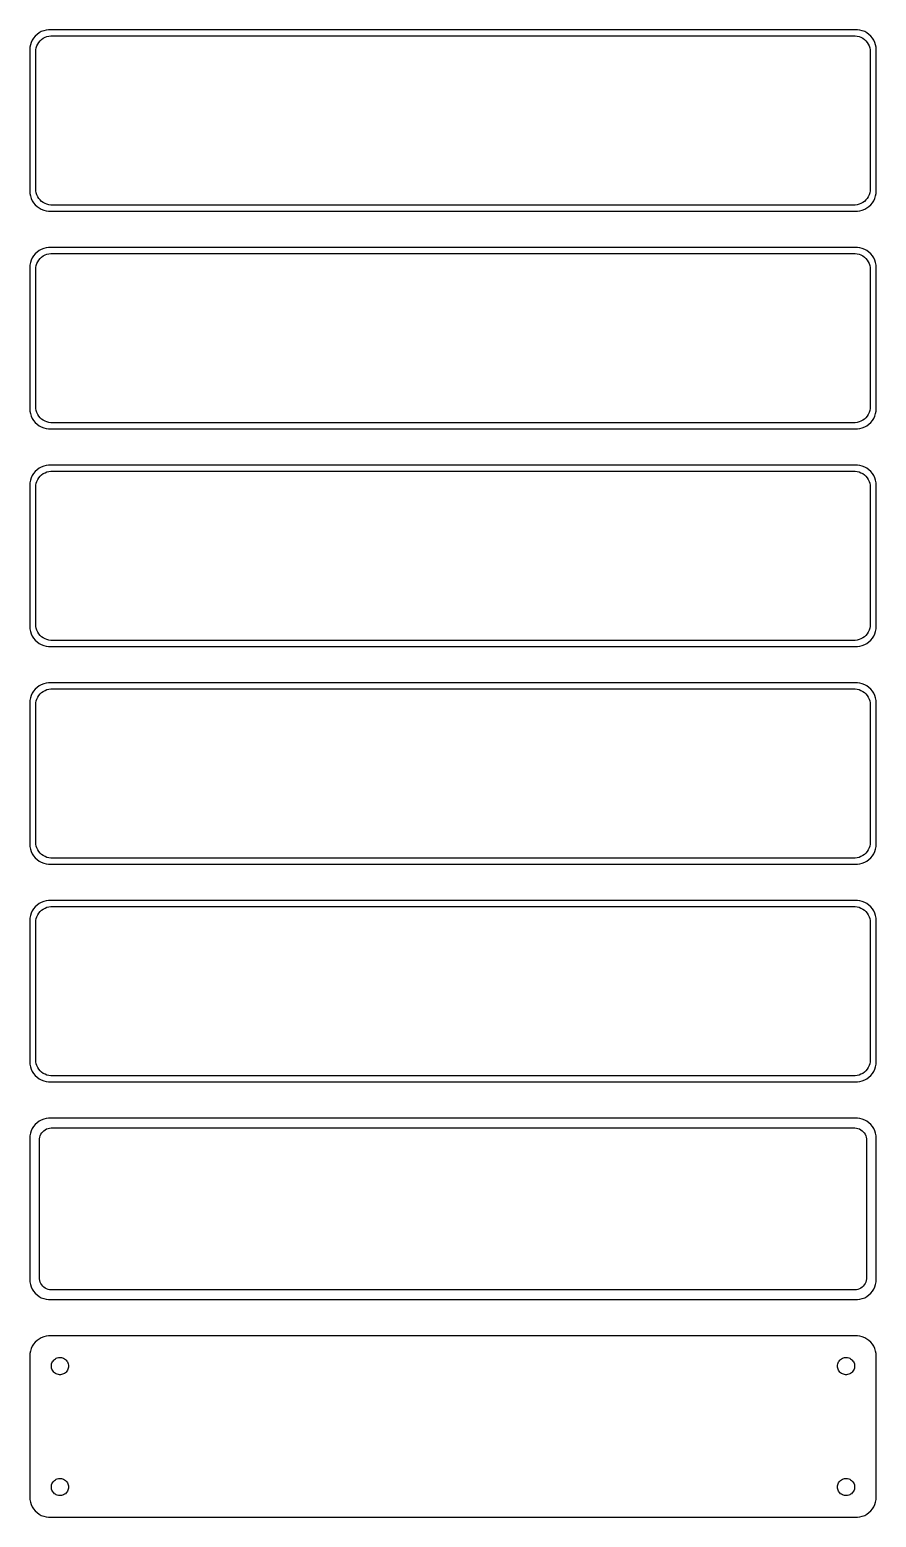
# Model space of a CAD drawing. Header units: metres. Extents: x -105 to 105, y 788 to 1588.
# Drawn here: x -105 to 105, y 787.5 to 1156.5 of the extents above; entities that cross this region are included whole.
import ezdxf

# ---------------------------------------------------------------- set-up
doc = ezdxf.new("R2010")
doc.units = ezdxf.units.M

msp = doc.modelspace()

# ---------------------------------------------------------------- linework, layer by layer
for p, q in [((-103.645, 1154.92), (-104.045, 1154.44)), ((-103.187, 1155.35), (-103.645, 1154.92)), ((-102.679, 1155.72), (-103.187, 1155.35)), ((-102.129, 1156.02), (-102.679, 1155.72)), ((-101.545, 1156.26), (-102.129, 1156.02)), ((-100.937, 1156.41), (-101.545, 1156.26)), ((-100.314, 1156.49), (-100.937, 1156.41)), ((-100.736, 1154.8), (-100.25, 1154.93)), ((100.314, 1156.49), (-100.314, 1156.49)), ((-100.25, 1154.93), (-99.7512, 1154.99)), ((-99.7512, 1154.99), (99.7512, 1154.99)), ((99.7512, 1154.99), (100.25, 1154.93)), ((100.25, 1154.93), (100.736, 1154.8)), ((100.937, 1156.41), (100.314, 1156.49)), ((101.545, 1156.26), (100.937, 1156.41)), ((102.129, 1156.02), (101.545, 1156.26)), ((102.679, 1155.72), (102.129, 1156.02)), ((103.187, 1155.35), (102.679, 1155.72)), ((103.645, 1154.92), (103.187, 1155.35)), ((104.045, 1154.44), (103.645, 1154.92)), ((-104.961, 1152.13), (-105, 1151.5)), ((-105, 1151.5), (-105, 1116.5)), ((-104.843, 1152.74), (-104.961, 1152.13)), ((-104.649, 1153.34), (-104.843, 1152.74)), ((-104.382, 1153.91), (-104.649, 1153.34)), ((-104.045, 1154.44), (-104.382, 1153.91)), ((-103.5, 1151), (-103.468, 1151.5)), ((-103.468, 1151.5), (-103.374, 1151.99)), ((-103.374, 1151.99), (-103.219, 1152.47)), ((-103.219, 1152.47), (-103.005, 1152.93)), ((-103.005, 1152.93), (-102.736, 1153.35)), ((-102.736, 1153.35), (-102.416, 1153.74)), ((-102.416, 1153.74), (-102.05, 1154.08)), ((-102.05, 1154.08), (-101.643, 1154.38)), ((-101.643, 1154.38), (-101.203, 1154.62)), ((-101.203, 1154.62), (-100.736, 1154.8)), ((100.736, 1154.8), (101.203, 1154.62)), ((101.203, 1154.62), (101.643, 1154.38)), ((101.643, 1154.38), (102.05, 1154.08)), ((102.05, 1154.08), (102.416, 1153.74)), ((102.416, 1153.74), (102.736, 1153.35)), ((102.736, 1153.35), (103.005, 1152.93)), ((103.005, 1152.93), (103.219, 1152.47)), ((103.219, 1152.47), (103.374, 1151.99)), ((103.374, 1151.99), (103.468, 1151.5)), ((103.468, 1151.5), (103.5, 1151)), ((104.382, 1153.91), (104.045, 1154.44)), ((104.649, 1153.34), (104.382, 1153.91)), ((104.843, 1152.74), (104.649, 1153.34)), ((104.961, 1152.13), (104.843, 1152.74)), ((105, 1151.5), (104.961, 1152.13)), ((105, 1116.5), (105, 1151.5)), ((-103.5, 1117), (-103.5, 1151)), ((103.5, 1151), (103.5, 1117)), ((-105, 1116.5), (-104.961, 1115.87)), ((-104.961, 1115.87), (-104.843, 1115.26)), ((-104.843, 1115.26), (-104.649, 1114.66)), ((-104.649, 1114.66), (-104.382, 1114.09)), ((-103.468, 1116.5), (-103.5, 1117)), ((-103.374, 1116.01), (-103.468, 1116.5)), ((-103.219, 1115.53), (-103.374, 1116.01)), ((-103.005, 1115.07), (-103.219, 1115.53)), ((-102.736, 1114.65), (-103.005, 1115.07)), ((-102.416, 1114.26), (-102.736, 1114.65)), ((102.736, 1114.65), (102.416, 1114.26)), ((103.005, 1115.07), (102.736, 1114.65)), ((103.219, 1115.53), (103.005, 1115.07)), ((103.374, 1116.01), (103.219, 1115.53)), ((103.468, 1116.5), (103.374, 1116.01)), ((103.5, 1117), (103.468, 1116.5)), ((104.382, 1114.09), (104.649, 1114.66)), ((104.649, 1114.66), (104.843, 1115.26)), ((104.843, 1115.26), (104.961, 1115.87)), ((104.961, 1115.87), (105, 1116.5)), ((-104.382, 1114.09), (-104.045, 1113.56)), ((-104.045, 1113.56), (-103.645, 1113.08)), ((-103.645, 1113.08), (-103.187, 1112.65)), ((-103.187, 1112.65), (-102.679, 1112.28)), ((-102.679, 1112.28), (-102.129, 1111.98)), ((-102.05, 1113.92), (-102.416, 1114.26)), ((-102.129, 1111.98), (-101.545, 1111.74)), ((-101.643, 1113.62), (-102.05, 1113.92)), ((-101.203, 1113.38), (-101.643, 1113.62)), ((-101.545, 1111.74), (-100.937, 1111.59)), ((-100.736, 1113.2), (-101.203, 1113.38)), ((-100.937, 1111.59), (-100.314, 1111.51)), ((-100.25, 1113.07), (-100.736, 1113.2)), ((-100.314, 1111.51), (100.314, 1111.51)), ((-99.7512, 1113.01), (-100.25, 1113.07)), ((99.7512, 1113.01), (-99.7512, 1113.01)), ((100.25, 1113.07), (99.7512, 1113.01)), ((100.736, 1113.2), (100.25, 1113.07)), ((100.314, 1111.51), (100.937, 1111.59)), ((101.203, 1113.38), (100.736, 1113.2)), ((100.937, 1111.59), (101.545, 1111.74)), ((101.643, 1113.62), (101.203, 1113.38)), ((101.545, 1111.74), (102.129, 1111.98)), ((102.05, 1113.92), (101.643, 1113.62)), ((102.416, 1114.26), (102.05, 1113.92)), ((102.129, 1111.98), (102.679, 1112.28)), ((102.679, 1112.28), (103.187, 1112.65)), ((103.187, 1112.65), (103.645, 1113.08)), ((103.645, 1113.08), (104.045, 1113.56)), ((104.045, 1113.56), (104.382, 1114.09)), ((-104.382, 1099.91), (-104.649, 1099.34)), ((-104.045, 1100.44), (-104.382, 1099.91)), ((-103.645, 1100.92), (-104.045, 1100.44)), ((-103.187, 1101.35), (-103.645, 1100.92)), ((-102.679, 1101.72), (-103.187, 1101.35)), ((-102.736, 1099.35), (-102.416, 1099.74)), ((-102.129, 1102.02), (-102.679, 1101.72)), ((-102.416, 1099.74), (-102.05, 1100.08)), ((-101.545, 1102.26), (-102.129, 1102.02)), ((-102.05, 1100.08), (-101.643, 1100.38)), ((-101.643, 1100.38), (-101.203, 1100.62)), ((-100.937, 1102.41), (-101.545, 1102.26)), ((-101.203, 1100.62), (-100.736, 1100.8)), ((-100.314, 1102.49), (-100.937, 1102.41)), ((-100.736, 1100.8), (-100.25, 1100.93)), ((100.314, 1102.49), (-100.314, 1102.49)), ((-100.25, 1100.93), (-99.7512, 1100.99)), ((-99.7512, 1100.99), (99.7512, 1100.99)), ((99.7512, 1100.99), (100.25, 1100.93)), ((100.25, 1100.93), (100.736, 1100.8)), ((100.937, 1102.41), (100.314, 1102.49)), ((100.736, 1100.8), (101.203, 1100.62)), ((101.545, 1102.26), (100.937, 1102.41)), ((101.203, 1100.62), (101.643, 1100.38)), ((102.129, 1102.02), (101.545, 1102.26)), ((101.643, 1100.38), (102.05, 1100.08)), ((102.05, 1100.08), (102.416, 1099.74)), ((102.679, 1101.72), (102.129, 1102.02)), ((102.416, 1099.74), (102.736, 1099.35)), ((103.187, 1101.35), (102.679, 1101.72)), ((103.645, 1100.92), (103.187, 1101.35)), ((104.045, 1100.44), (103.645, 1100.92)), ((104.382, 1099.91), (104.045, 1100.44)), ((104.649, 1099.34), (104.382, 1099.91)), ((-104.961, 1098.13), (-105, 1097.5)), ((-105, 1097.5), (-105, 1062.5)), ((-104.843, 1098.74), (-104.961, 1098.13)), ((-104.649, 1099.34), (-104.843, 1098.74)), ((-103.5, 1097), (-103.468, 1097.5)), ((-103.5, 1063), (-103.5, 1097)), ((-103.468, 1097.5), (-103.374, 1097.99)), ((-103.374, 1097.99), (-103.219, 1098.47)), ((-103.219, 1098.47), (-103.005, 1098.93)), ((-103.005, 1098.93), (-102.736, 1099.35)), ((102.736, 1099.35), (103.005, 1098.93)), ((103.005, 1098.93), (103.219, 1098.47)), ((103.219, 1098.47), (103.374, 1097.99)), ((103.374, 1097.99), (103.468, 1097.5)), ((103.468, 1097.5), (103.5, 1097)), ((103.5, 1097), (103.5, 1063)), ((104.843, 1098.74), (104.649, 1099.34)), ((104.961, 1098.13), (104.843, 1098.74)), ((105, 1097.5), (104.961, 1098.13)), ((105, 1062.5), (105, 1097.5)), ((-103.468, 1062.5), (-103.5, 1063)), ((103.5, 1063), (103.468, 1062.5)), ((-105, 1062.5), (-104.961, 1061.87)), ((-104.961, 1061.87), (-104.843, 1061.26)), ((-104.843, 1061.26), (-104.649, 1060.66)), ((-104.649, 1060.66), (-104.382, 1060.09)), ((-104.382, 1060.09), (-104.045, 1059.56)), ((-104.045, 1059.56), (-103.645, 1059.08)), ((-103.645, 1059.08), (-103.187, 1058.65)), ((-103.374, 1062.01), (-103.468, 1062.5)), ((-103.219, 1061.53), (-103.374, 1062.01)), ((-103.005, 1061.07), (-103.219, 1061.53)), ((-102.736, 1060.65), (-103.005, 1061.07)), ((-102.416, 1060.26), (-102.736, 1060.65)), ((-102.05, 1059.92), (-102.416, 1060.26)), ((-101.643, 1059.62), (-102.05, 1059.92)), ((-101.203, 1059.38), (-101.643, 1059.62)), ((-100.736, 1059.2), (-101.203, 1059.38)), ((-100.25, 1059.07), (-100.736, 1059.2)), ((-99.7512, 1059.01), (-100.25, 1059.07)), ((99.7512, 1059.01), (-99.7512, 1059.01)), ((100.25, 1059.07), (99.7512, 1059.01)), ((100.736, 1059.2), (100.25, 1059.07)), ((101.203, 1059.38), (100.736, 1059.2)), ((101.643, 1059.62), (101.203, 1059.38)), ((102.05, 1059.92), (101.643, 1059.62)), ((102.416, 1060.26), (102.05, 1059.92)), ((102.736, 1060.65), (102.416, 1060.26)), ((103.005, 1061.07), (102.736, 1060.65)), ((103.219, 1061.53), (103.005, 1061.07)), ((103.187, 1058.65), (103.645, 1059.08)), ((103.374, 1062.01), (103.219, 1061.53)), ((103.468, 1062.5), (103.374, 1062.01)), ((103.645, 1059.08), (104.045, 1059.56)), ((104.045, 1059.56), (104.382, 1060.09)), ((104.382, 1060.09), (104.649, 1060.66)), ((104.649, 1060.66), (104.843, 1061.26)), ((104.843, 1061.26), (104.961, 1061.87)), ((104.961, 1061.87), (105, 1062.5)), ((-103.187, 1058.65), (-102.679, 1058.28)), ((-102.679, 1058.28), (-102.129, 1057.98)), ((-102.129, 1057.98), (-101.545, 1057.74)), ((-101.545, 1057.74), (-100.937, 1057.59)), ((-100.937, 1057.59), (-100.314, 1057.51)), ((-100.314, 1057.51), (100.314, 1057.51)), ((100.314, 1057.51), (100.937, 1057.59)), ((100.937, 1057.59), (101.545, 1057.74)), ((101.545, 1057.74), (102.129, 1057.98)), ((102.129, 1057.98), (102.679, 1058.28)), ((102.679, 1058.28), (103.187, 1058.65)), ((-102.129, 1048.02), (-102.679, 1047.72)), ((-101.545, 1048.26), (-102.129, 1048.02)), ((-100.937, 1048.41), (-101.545, 1048.26)), ((-100.314, 1048.49), (-100.937, 1048.41)), ((100.314, 1048.49), (-100.314, 1048.49)), ((100.937, 1048.41), (100.314, 1048.49)), ((101.545, 1048.26), (100.937, 1048.41)), ((102.129, 1048.02), (101.545, 1048.26)), ((102.679, 1047.72), (102.129, 1048.02)), ((-104.843, 1044.74), (-104.961, 1044.13)), ((-104.649, 1045.34), (-104.843, 1044.74)), ((-104.382, 1045.91), (-104.649, 1045.34)), ((-104.045, 1046.44), (-104.382, 1045.91)), ((-103.645, 1046.92), (-104.045, 1046.44)), ((-103.187, 1047.35), (-103.645, 1046.92)), ((-103.374, 1043.99), (-103.219, 1044.47)), ((-103.219, 1044.47), (-103.005, 1044.93)), ((-102.679, 1047.72), (-103.187, 1047.35)), ((-103.005, 1044.93), (-102.736, 1045.35)), ((-102.736, 1045.35), (-102.416, 1045.74)), ((-102.416, 1045.74), (-102.05, 1046.08)), ((-102.05, 1046.08), (-101.643, 1046.38)), ((-101.643, 1046.38), (-101.203, 1046.62)), ((-101.203, 1046.62), (-100.736, 1046.8)), ((-100.736, 1046.8), (-100.25, 1046.93)), ((-100.25, 1046.93), (-99.7512, 1046.99)), ((-99.7512, 1046.99), (99.7512, 1046.99)), ((99.7512, 1046.99), (100.25, 1046.93)), ((100.25, 1046.93), (100.736, 1046.8)), ((100.736, 1046.8), (101.203, 1046.62)), ((101.203, 1046.62), (101.643, 1046.38)), ((101.643, 1046.38), (102.05, 1046.08)), ((102.05, 1046.08), (102.416, 1045.74)), ((102.416, 1045.74), (102.736, 1045.35)), ((103.187, 1047.35), (102.679, 1047.72)), ((102.736, 1045.35), (103.005, 1044.93)), ((103.005, 1044.93), (103.219, 1044.47)), ((103.645, 1046.92), (103.187, 1047.35)), ((103.219, 1044.47), (103.374, 1043.99)), ((104.045, 1046.44), (103.645, 1046.92)), ((104.382, 1045.91), (104.045, 1046.44)), ((104.649, 1045.34), (104.382, 1045.91)), ((104.843, 1044.74), (104.649, 1045.34)), ((104.961, 1044.13), (104.843, 1044.74)), ((-104.961, 1044.13), (-105, 1043.5)), ((-105, 1043.5), (-105, 1008.5)), ((-103.5, 1043), (-103.468, 1043.5)), ((-103.5, 1009), (-103.5, 1043)), ((-103.468, 1043.5), (-103.374, 1043.99)), ((103.374, 1043.99), (103.468, 1043.5)), ((103.468, 1043.5), (103.5, 1043)), ((103.5, 1043), (103.5, 1009)), ((105, 1043.5), (104.961, 1044.13)), ((105, 1008.5), (105, 1043.5)), ((-105, 1008.5), (-104.961, 1007.87)), ((-104.961, 1007.87), (-104.843, 1007.26)), ((-103.468, 1008.5), (-103.5, 1009)), ((-103.374, 1008.01), (-103.468, 1008.5)), ((-103.219, 1007.53), (-103.374, 1008.01)), ((-103.005, 1007.07), (-103.219, 1007.53)), ((103.219, 1007.53), (103.005, 1007.07)), ((103.374, 1008.01), (103.219, 1007.53)), ((103.468, 1008.5), (103.374, 1008.01)), ((103.5, 1009), (103.468, 1008.5)), ((104.843, 1007.26), (104.961, 1007.87)), ((104.961, 1007.87), (105, 1008.5)), ((-104.843, 1007.26), (-104.649, 1006.66)), ((-104.649, 1006.66), (-104.382, 1006.09)), ((-104.382, 1006.09), (-104.045, 1005.56)), ((-104.045, 1005.56), (-103.645, 1005.08)), ((-103.645, 1005.08), (-103.187, 1004.65)), ((-103.187, 1004.65), (-102.679, 1004.28)), ((-102.736, 1006.65), (-103.005, 1007.07)), ((-102.416, 1006.26), (-102.736, 1006.65)), ((-102.679, 1004.28), (-102.129, 1003.98)), ((-102.05, 1005.92), (-102.416, 1006.26)), ((-102.129, 1003.98), (-101.545, 1003.74)), ((-101.643, 1005.62), (-102.05, 1005.92)), ((-101.203, 1005.38), (-101.643, 1005.62)), ((-101.545, 1003.74), (-100.937, 1003.59)), ((-100.736, 1005.2), (-101.203, 1005.38)), ((-100.25, 1005.07), (-100.736, 1005.2)), ((-99.7512, 1005.01), (-100.25, 1005.07)), ((99.7512, 1005.01), (-99.7512, 1005.01)), ((100.25, 1005.07), (99.7512, 1005.01)), ((100.736, 1005.2), (100.25, 1005.07)), ((101.203, 1005.38), (100.736, 1005.2)), ((100.937, 1003.59), (101.545, 1003.74)), ((101.643, 1005.62), (101.203, 1005.38)), ((101.545, 1003.74), (102.129, 1003.98)), ((102.05, 1005.92), (101.643, 1005.62)), ((102.416, 1006.26), (102.05, 1005.92)), ((102.129, 1003.98), (102.679, 1004.28)), ((102.736, 1006.65), (102.416, 1006.26)), ((102.679, 1004.28), (103.187, 1004.65)), ((103.005, 1007.07), (102.736, 1006.65)), ((103.187, 1004.65), (103.645, 1005.08)), ((103.645, 1005.08), (104.045, 1005.56)), ((104.045, 1005.56), (104.382, 1006.09)), ((104.382, 1006.09), (104.649, 1006.66)), ((104.649, 1006.66), (104.843, 1007.26)), ((-100.937, 1003.59), (-100.314, 1003.51)), ((-100.314, 1003.51), (100.314, 1003.51)), ((100.314, 1003.51), (100.937, 1003.59)), ((-103.645, 992.923), (-104.045, 992.439)), ((-103.187, 993.353), (-103.645, 992.923)), ((-102.679, 993.722), (-103.187, 993.353)), ((-102.129, 994.024), (-102.679, 993.722)), ((-101.545, 994.255), (-102.129, 994.024)), ((-101.643, 992.377), (-101.203, 992.619)), ((-100.937, 994.411), (-101.545, 994.255)), ((-101.203, 992.619), (-100.736, 992.804)), ((-100.314, 994.49), (-100.937, 994.411)), ((-100.736, 992.804), (-100.25, 992.929)), ((100.314, 994.49), (-100.314, 994.49)), ((-100.25, 992.929), (-99.7512, 992.992)), ((-99.7512, 992.992), (99.7512, 992.992)), ((99.7512, 992.992), (100.25, 992.929)), ((100.25, 992.929), (100.736, 992.804)), ((100.937, 994.411), (100.314, 994.49)), ((100.736, 992.804), (101.203, 992.619)), ((101.545, 994.255), (100.937, 994.411)), ((101.203, 992.619), (101.643, 992.377)), ((102.129, 994.024), (101.545, 994.255)), ((102.679, 993.722), (102.129, 994.024)), ((103.187, 993.353), (102.679, 993.722)), ((103.645, 992.923), (103.187, 993.353)), ((104.045, 992.439), (103.645, 992.923)), ((-104.961, 990.127), (-105, 989.5)), ((-105, 989.5), (-105, 954.5)), ((-104.843, 990.743), (-104.961, 990.127)), ((-104.649, 991.341), (-104.843, 990.743)), ((-104.382, 991.909), (-104.649, 991.341)), ((-104.045, 992.439), (-104.382, 991.909)), ((-103.5, 989), (-103.468, 989.501)), ((-103.5, 955), (-103.5, 989)), ((-103.468, 989.501), (-103.374, 989.995)), ((-103.374, 989.995), (-103.219, 990.472)), ((-103.219, 990.472), (-103.005, 990.927)), ((-103.005, 990.927), (-102.736, 991.351)), ((-102.736, 991.351), (-102.416, 991.738)), ((-102.416, 991.738), (-102.05, 992.082)), ((-102.05, 992.082), (-101.643, 992.377)), ((101.643, 992.377), (102.05, 992.082)), ((102.05, 992.082), (102.416, 991.738)), ((102.416, 991.738), (102.736, 991.351)), ((102.736, 991.351), (103.005, 990.927)), ((103.005, 990.927), (103.219, 990.472)), ((103.219, 990.472), (103.374, 989.995)), ((103.374, 989.995), (103.468, 989.501)), ((103.468, 989.501), (103.5, 989)), ((103.5, 989), (103.5, 955)), ((104.382, 991.909), (104.045, 992.439)), ((104.649, 991.341), (104.382, 991.909)), ((104.843, 990.743), (104.649, 991.341)), ((104.961, 990.127), (104.843, 990.743)), ((105, 989.5), (104.961, 990.127)), ((105, 954.5), (105, 989.5)), ((-105, 954.5), (-104.961, 953.873)), ((-104.961, 953.873), (-104.843, 953.257)), ((-104.843, 953.257), (-104.649, 952.659)), ((-104.649, 952.659), (-104.382, 952.091)), ((-104.382, 952.091), (-104.045, 951.561)), ((-103.468, 954.499), (-103.5, 955)), ((-103.374, 954.005), (-103.468, 954.499)), ((-103.219, 953.528), (-103.374, 954.005)), ((-103.005, 953.073), (-103.219, 953.528)), ((-102.736, 952.649), (-103.005, 953.073)), ((-102.416, 952.262), (-102.736, 952.649)), ((-102.05, 951.918), (-102.416, 952.262)), ((102.416, 952.262), (102.05, 951.918)), ((102.736, 952.649), (102.416, 952.262)), ((103.005, 953.073), (102.736, 952.649)), ((103.219, 953.528), (103.005, 953.073)), ((103.374, 954.005), (103.219, 953.528)), ((103.468, 954.499), (103.374, 954.005)), ((103.5, 955), (103.468, 954.499)), ((104.045, 951.561), (104.382, 952.091)), ((104.382, 952.091), (104.649, 952.659)), ((104.649, 952.659), (104.843, 953.257)), ((104.843, 953.257), (104.961, 953.873)), ((104.961, 953.873), (105, 954.5)), ((-104.045, 951.561), (-103.645, 951.077)), ((-103.645, 951.077), (-103.187, 950.647)), ((-103.187, 950.647), (-102.679, 950.278)), ((-102.679, 950.278), (-102.129, 949.976)), ((-102.129, 949.976), (-101.545, 949.745)), ((-101.643, 951.623), (-102.05, 951.918)), ((-101.203, 951.381), (-101.643, 951.623)), ((-101.545, 949.745), (-100.937, 949.589)), ((-100.736, 951.196), (-101.203, 951.381)), ((-100.937, 949.589), (-100.314, 949.51)), ((-100.25, 951.071), (-100.736, 951.196)), ((-100.314, 949.51), (100.314, 949.51)), ((-99.7512, 951.008), (-100.25, 951.071)), ((99.7512, 951.008), (-99.7512, 951.008)), ((100.25, 951.071), (99.7512, 951.008)), ((100.736, 951.196), (100.25, 951.071)), ((100.314, 949.51), (100.937, 949.589)), ((101.203, 951.381), (100.736, 951.196)), ((100.937, 949.589), (101.545, 949.745)), ((101.643, 951.623), (101.203, 951.381)), ((101.545, 949.745), (102.129, 949.976)), ((102.05, 951.918), (101.643, 951.623)), ((102.129, 949.976), (102.679, 950.278)), ((102.679, 950.278), (103.187, 950.647)), ((103.187, 950.647), (103.645, 951.077)), ((103.645, 951.077), (104.045, 951.561)), ((-104.649, 937.341), (-104.843, 936.743)), ((-104.382, 937.909), (-104.649, 937.341)), ((-104.045, 938.439), (-104.382, 937.909)), ((-103.645, 938.923), (-104.045, 938.439)), ((-103.187, 939.353), (-103.645, 938.923)), ((-102.679, 939.722), (-103.187, 939.353)), ((-103.005, 936.927), (-102.736, 937.351)), ((-102.736, 937.351), (-102.416, 937.738)), ((-102.129, 940.024), (-102.679, 939.722)), ((-102.416, 937.738), (-102.05, 938.082)), ((-101.545, 940.255), (-102.129, 940.024)), ((-102.05, 938.082), (-101.643, 938.377)), ((-101.643, 938.377), (-101.203, 938.619)), ((-100.937, 940.411), (-101.545, 940.255)), ((-101.203, 938.619), (-100.736, 938.804)), ((-100.314, 940.49), (-100.937, 940.411)), ((-100.736, 938.804), (-100.25, 938.929)), ((100.314, 940.49), (-100.314, 940.49)), ((-100.25, 938.929), (-99.7512, 938.992)), ((-99.7512, 938.992), (99.7512, 938.992)), ((99.7512, 938.992), (100.25, 938.929)), ((100.25, 938.929), (100.736, 938.804)), ((100.937, 940.411), (100.314, 940.49)), ((100.736, 938.804), (101.203, 938.619)), ((101.545, 940.255), (100.937, 940.411)), ((101.203, 938.619), (101.643, 938.377)), ((102.129, 940.024), (101.545, 940.255)), ((101.643, 938.377), (102.05, 938.082)), ((102.05, 938.082), (102.416, 937.738)), ((102.679, 939.722), (102.129, 940.024)), ((102.416, 937.738), (102.736, 937.351)), ((103.187, 939.353), (102.679, 939.722)), ((102.736, 937.351), (103.005, 936.927)), ((103.645, 938.923), (103.187, 939.353)), ((104.045, 938.439), (103.645, 938.923)), ((104.382, 937.909), (104.045, 938.439)), ((104.649, 937.341), (104.382, 937.909)), ((104.843, 936.743), (104.649, 937.341)), ((-104.961, 936.127), (-105, 935.5)), ((-105, 935.5), (-105, 900.5)), ((-104.843, 936.743), (-104.961, 936.127)), ((-103.5, 935), (-103.468, 935.501)), ((-103.5, 901), (-103.5, 935)), ((-103.468, 935.501), (-103.374, 935.995)), ((-103.374, 935.995), (-103.219, 936.472)), ((-103.219, 936.472), (-103.005, 936.927)), ((103.005, 936.927), (103.219, 936.472)), ((103.219, 936.472), (103.374, 935.995)), ((103.374, 935.995), (103.468, 935.501)), ((103.468, 935.501), (103.5, 935)), ((103.5, 935), (103.5, 901)), ((104.961, 936.127), (104.843, 936.743)), ((105, 935.5), (104.961, 936.127)), ((105, 900.5), (105, 935.5)), ((-105, 900.5), (-104.961, 899.873)), ((-103.468, 900.499), (-103.5, 901)), ((-103.374, 900.005), (-103.468, 900.499)), ((103.468, 900.499), (103.374, 900.005)), ((103.5, 901), (103.468, 900.499)), ((104.961, 899.873), (105, 900.5)), ((-104.961, 899.873), (-104.843, 899.257)), ((-104.843, 899.257), (-104.649, 898.659)), ((-104.649, 898.659), (-104.382, 898.091)), ((-104.382, 898.091), (-104.045, 897.561)), ((-104.045, 897.561), (-103.645, 897.077)), ((-103.645, 897.077), (-103.187, 896.647)), ((-103.219, 899.528), (-103.374, 900.005)), ((-103.005, 899.073), (-103.219, 899.528)), ((-103.187, 896.647), (-102.679, 896.278)), ((-102.736, 898.649), (-103.005, 899.073)), ((-102.416, 898.262), (-102.736, 898.649)), ((-102.05, 897.918), (-102.416, 898.262)), ((-101.643, 897.623), (-102.05, 897.918)), ((-101.203, 897.381), (-101.643, 897.623)), ((-100.736, 897.196), (-101.203, 897.381)), ((-100.25, 897.071), (-100.736, 897.196)), ((-99.7512, 897.008), (-100.25, 897.071)), ((99.7512, 897.008), (-99.7512, 897.008)), ((100.25, 897.071), (99.7512, 897.008)), ((100.736, 897.196), (100.25, 897.071)), ((101.203, 897.381), (100.736, 897.196)), ((101.643, 897.623), (101.203, 897.381)), ((102.05, 897.918), (101.643, 897.623)), ((102.416, 898.262), (102.05, 897.918)), ((102.736, 898.649), (102.416, 898.262)), ((102.679, 896.278), (103.187, 896.647)), ((103.005, 899.073), (102.736, 898.649)), ((103.219, 899.528), (103.005, 899.073)), ((103.187, 896.647), (103.645, 897.077)), ((103.374, 900.005), (103.219, 899.528)), ((103.645, 897.077), (104.045, 897.561)), ((104.045, 897.561), (104.382, 898.091)), ((104.382, 898.091), (104.649, 898.659)), ((104.649, 898.659), (104.843, 899.257)), ((104.843, 899.257), (104.961, 899.873)), ((-102.679, 896.278), (-102.129, 895.976)), ((-102.129, 895.976), (-101.545, 895.745)), ((-101.545, 895.745), (-100.937, 895.589)), ((-100.937, 895.589), (-100.314, 895.51)), ((-100.314, 895.51), (100.314, 895.51)), ((100.314, 895.51), (100.937, 895.589)), ((100.937, 895.589), (101.545, 895.745)), ((101.545, 895.745), (102.129, 895.976)), ((102.129, 895.976), (102.679, 896.278)), ((-102.679, 885.722), (-103.187, 885.353)), ((-102.129, 886.024), (-102.679, 885.722)), ((-101.545, 886.255), (-102.129, 886.024)), ((-100.937, 886.411), (-101.545, 886.255)), ((-100.314, 886.49), (-100.937, 886.411)), ((100.314, 886.49), (-100.314, 886.49)), ((100.937, 886.411), (100.314, 886.49)), ((101.545, 886.255), (100.937, 886.411)), ((102.129, 886.024), (101.545, 886.255)), ((102.679, 885.722), (102.129, 886.024)), ((103.187, 885.353), (102.679, 885.722)), ((-104.961, 882.127), (-105, 881.5)), ((-104.843, 882.743), (-104.961, 882.127)), ((-104.649, 883.341), (-104.843, 882.743)), ((-104.382, 883.909), (-104.649, 883.341)), ((-104.045, 884.439), (-104.382, 883.909)), ((-103.645, 884.923), (-104.045, 884.439)), ((-103.187, 885.353), (-103.645, 884.923)), ((-102.515, 881.774), (-102.394, 882.146)), ((-102.394, 882.146), (-102.228, 882.5)), ((-102.228, 882.5), (-102.018, 882.83)), ((-102.018, 882.83), (-101.769, 883.131)), ((-101.769, 883.131), (-101.484, 883.399)), ((-101.484, 883.399), (-101.168, 883.628)), ((-101.168, 883.628), (-100.825, 883.817)), ((-100.825, 883.817), (-100.462, 883.961)), ((-100.462, 883.961), (-100.083, 884.058)), ((-100.083, 884.058), (-99.6955, 884.107)), ((-99.6955, 884.107), (99.6955, 884.107)), ((99.6955, 884.107), (100.083, 884.058)), ((100.083, 884.058), (100.462, 883.961)), ((100.462, 883.961), (100.825, 883.817)), ((100.825, 883.817), (101.168, 883.628)), ((101.168, 883.628), (101.484, 883.399)), ((101.484, 883.399), (101.769, 883.131)), ((101.769, 883.131), (102.018, 882.83)), ((102.018, 882.83), (102.228, 882.5)), ((102.228, 882.5), (102.394, 882.146)), ((102.394, 882.146), (102.515, 881.774)), ((103.645, 884.923), (103.187, 885.353)), ((104.045, 884.439), (103.645, 884.923)), ((104.382, 883.909), (104.045, 884.439)), ((104.649, 883.341), (104.382, 883.909)), ((104.843, 882.743), (104.649, 883.341)), ((104.961, 882.127), (104.843, 882.743)), ((105, 881.5), (104.961, 882.127)), ((-105, 881.5), (-105, 846.5)), ((-102.613, 881), (-102.588, 881.39)), ((-102.613, 847), (-102.613, 881)), ((-102.588, 881.39), (-102.515, 881.774)), ((102.515, 881.774), (102.588, 881.39)), ((102.588, 881.39), (102.613, 881)), ((102.613, 881), (102.613, 847)), ((105, 846.5), (105, 881.5)), ((-105, 846.5), (-104.961, 845.873)), ((-104.961, 845.873), (-104.843, 845.257)), ((-104.843, 845.257), (-104.649, 844.659)), ((-102.588, 846.61), (-102.613, 847)), ((-102.515, 846.226), (-102.588, 846.61)), ((-102.394, 845.854), (-102.515, 846.226)), ((-102.228, 845.5), (-102.394, 845.854)), ((-102.018, 845.17), (-102.228, 845.5)), ((-101.769, 844.869), (-102.018, 845.17)), ((102.018, 845.17), (101.769, 844.869)), ((102.228, 845.5), (102.018, 845.17)), ((102.394, 845.854), (102.228, 845.5)), ((102.515, 846.226), (102.394, 845.854)), ((102.588, 846.61), (102.515, 846.226)), ((102.613, 847), (102.588, 846.61)), ((104.649, 844.659), (104.843, 845.257)), ((104.843, 845.257), (104.961, 845.873)), ((104.961, 845.873), (105, 846.5)), ((-104.649, 844.659), (-104.382, 844.091)), ((-104.382, 844.091), (-104.045, 843.561)), ((-104.045, 843.561), (-103.645, 843.077)), ((-103.645, 843.077), (-103.187, 842.647)), ((-103.187, 842.647), (-102.679, 842.278)), ((-102.679, 842.278), (-102.129, 841.976)), ((-102.129, 841.976), (-101.545, 841.745)), ((-101.484, 844.601), (-101.769, 844.869)), ((-101.545, 841.745), (-100.937, 841.589)), ((-101.168, 844.372), (-101.484, 844.601)), ((-100.825, 844.183), (-101.168, 844.372)), ((-100.937, 841.589), (-100.314, 841.51)), ((-100.462, 844.039), (-100.825, 844.183)), ((-100.083, 843.942), (-100.462, 844.039)), ((-100.314, 841.51), (100.314, 841.51)), ((-99.6955, 843.893), (-100.083, 843.942)), ((99.6955, 843.893), (-99.6955, 843.893)), ((100.083, 843.942), (99.6955, 843.893)), ((100.462, 844.039), (100.083, 843.942)), ((100.314, 841.51), (100.937, 841.589)), ((100.825, 844.183), (100.462, 844.039)), ((101.168, 844.372), (100.825, 844.183)), ((100.937, 841.589), (101.545, 841.745)), ((101.484, 844.601), (101.168, 844.372)), ((101.769, 844.869), (101.484, 844.601)), ((101.545, 841.745), (102.129, 841.976)), ((102.129, 841.976), (102.679, 842.278)), ((102.679, 842.278), (103.187, 842.647)), ((103.187, 842.647), (103.645, 843.077)), ((103.645, 843.077), (104.045, 843.561)), ((104.045, 843.561), (104.382, 844.091)), ((104.382, 844.091), (104.649, 844.659)), ((-104.045, 830.439), (-104.382, 829.909)), ((-103.645, 830.923), (-104.045, 830.439)), ((-103.187, 831.353), (-103.645, 830.923)), ((-102.679, 831.722), (-103.187, 831.353)), ((-102.129, 832.024), (-102.679, 831.722)), ((-101.545, 832.255), (-102.129, 832.024)), ((-100.937, 832.411), (-101.545, 832.255)), ((-100.314, 832.49), (-100.937, 832.411)), ((100.314, 832.49), (-100.314, 832.49)), ((100.937, 832.411), (100.314, 832.49)), ((101.545, 832.255), (100.937, 832.411)), ((102.129, 832.024), (101.545, 832.255)), ((102.679, 831.722), (102.129, 832.024)), ((103.187, 831.353), (102.679, 831.722)), ((103.645, 830.923), (103.187, 831.353)), ((104.045, 830.439), (103.645, 830.923)), ((104.382, 829.909), (104.045, 830.439)), ((-104.961, 828.127), (-105, 827.5)), ((-105, 827.5), (-105, 792.5)), ((-104.843, 828.743), (-104.961, 828.127)), ((-104.649, 829.341), (-104.843, 828.743)), ((-104.382, 829.909), (-104.649, 829.341)), ((-99.0566, 826.462), (-98.8611, 826.645)), ((-98.8611, 826.645), (-98.6441, 826.803)), ((-98.6441, 826.803), (-98.4092, 826.932)), ((-98.4092, 826.932), (-98.1598, 827.031)), ((-98.1598, 827.031), (-97.9001, 827.097)), ((-97.9001, 827.097), (-97.6341, 827.131)), ((-97.6341, 827.131), (-97.3659, 827.131)), ((-97.3659, 827.131), (-97.0999, 827.097)), ((-97.0999, 827.097), (-96.8401, 827.031)), ((-96.8401, 827.031), (-96.5908, 826.932)), ((-96.5908, 826.932), (-96.3559, 826.803)), ((-96.3559, 826.803), (-96.1389, 826.645)), ((-96.1389, 826.645), (-95.9434, 826.462)), ((95.9434, 826.462), (96.1389, 826.645)), ((96.1389, 826.645), (96.3559, 826.803)), ((96.3559, 826.803), (96.5908, 826.932)), ((96.5908, 826.932), (96.8401, 827.031)), ((96.8401, 827.031), (97.0999, 827.097)), ((97.0999, 827.097), (97.3659, 827.131)), ((97.3659, 827.131), (97.6341, 827.131)), ((97.6341, 827.131), (97.9001, 827.097)), ((97.9001, 827.097), (98.1598, 827.031)), ((98.1598, 827.031), (98.4092, 826.932)), ((98.4092, 826.932), (98.6441, 826.803)), ((98.6441, 826.803), (98.8611, 826.645)), ((98.8611, 826.645), (99.0566, 826.462)), ((104.649, 829.341), (104.382, 829.909)), ((104.843, 828.743), (104.649, 829.341)), ((104.961, 828.127), (104.843, 828.743)), ((105, 827.5), (104.961, 828.127)), ((105, 792.5), (105, 827.5)), ((-99.6353, 825), (-99.6185, 825.268)), ((-99.6185, 824.732), (-99.6353, 825)), ((-99.6185, 825.268), (-99.5682, 825.531)), ((-99.5682, 824.469), (-99.6185, 824.732)), ((-99.5682, 825.531), (-99.4853, 825.786)), ((-99.4853, 824.214), (-99.5682, 824.469)), ((-99.4853, 825.786), (-99.3712, 826.029)), ((-99.3712, 823.971), (-99.4853, 824.214)), ((-99.3712, 826.029), (-99.2275, 826.255)), ((-99.2275, 823.745), (-99.3712, 823.971)), ((-99.2275, 826.255), (-99.0566, 826.462)), ((-99.0566, 823.538), (-99.2275, 823.745)), ((-98.8611, 823.355), (-99.0566, 823.538)), ((-98.6441, 823.197), (-98.8611, 823.355)), ((-98.4092, 823.068), (-98.6441, 823.197)), ((-98.1598, 822.969), (-98.4092, 823.068)), ((-97.9001, 822.903), (-98.1598, 822.969)), ((-97.6341, 822.869), (-97.9001, 822.903)), ((-97.3659, 822.869), (-97.6341, 822.869)), ((-97.0999, 822.903), (-97.3659, 822.869)), ((-96.8401, 822.969), (-97.0999, 822.903)), ((-96.5908, 823.068), (-96.8401, 822.969)), ((-96.3559, 823.197), (-96.5908, 823.068)), ((-96.1389, 823.355), (-96.3559, 823.197)), ((-95.9434, 823.538), (-96.1389, 823.355)), ((-95.9434, 826.462), (-95.7725, 826.255)), ((-95.7725, 823.745), (-95.9434, 823.538)), ((-95.7725, 826.255), (-95.6288, 826.029)), ((-95.6288, 823.971), (-95.7725, 823.745)), ((-95.6288, 826.029), (-95.5146, 825.786)), ((-95.5146, 824.214), (-95.6288, 823.971)), ((-95.5146, 825.786), (-95.4318, 825.531)), ((-95.4318, 824.469), (-95.5146, 824.214)), ((-95.4318, 825.531), (-95.3815, 825.268)), ((-95.3815, 824.732), (-95.4318, 824.469)), ((-95.3815, 825.268), (-95.3647, 825)), ((-95.3647, 825), (-95.3815, 824.732)), ((95.3647, 825), (95.3815, 825.268)), ((95.3815, 824.732), (95.3647, 825)), ((95.3815, 825.268), (95.4318, 825.531)), ((95.4318, 824.469), (95.3815, 824.732)), ((95.4318, 825.531), (95.5146, 825.786)), ((95.5146, 824.214), (95.4318, 824.469)), ((95.5146, 825.786), (95.6288, 826.029)), ((95.6288, 823.971), (95.5146, 824.214)), ((95.6288, 826.029), (95.7725, 826.255)), ((95.7725, 823.745), (95.6288, 823.971)), ((95.7725, 826.255), (95.9434, 826.462)), ((95.9434, 823.538), (95.7725, 823.745)), ((96.1389, 823.355), (95.9434, 823.538)), ((96.3559, 823.197), (96.1389, 823.355)), ((96.5908, 823.068), (96.3559, 823.197)), ((96.8401, 822.969), (96.5908, 823.068)), ((97.0999, 822.903), (96.8401, 822.969)), ((97.3659, 822.869), (97.0999, 822.903)), ((97.6341, 822.869), (97.3659, 822.869)), ((97.9001, 822.903), (97.6341, 822.869)), ((98.1598, 822.969), (97.9001, 822.903)), ((98.4092, 823.068), (98.1598, 822.969)), ((98.6441, 823.197), (98.4092, 823.068)), ((98.8611, 823.355), (98.6441, 823.197)), ((99.0566, 823.538), (98.8611, 823.355)), ((99.0566, 826.462), (99.2275, 826.255)), ((99.2275, 823.745), (99.0566, 823.538)), ((99.2275, 826.255), (99.3712, 826.029)), ((99.3712, 823.971), (99.2275, 823.745)), ((99.3712, 826.029), (99.4853, 825.786)), ((99.4853, 824.214), (99.3712, 823.971)), ((99.4853, 825.786), (99.5682, 825.531)), ((99.5682, 824.469), (99.4853, 824.214)), ((99.5682, 825.531), (99.6185, 825.268)), ((99.6185, 824.732), (99.5682, 824.469)), ((99.6185, 825.268), (99.6353, 825)), ((99.6353, 825), (99.6185, 824.732)), ((-98.4092, 796.932), (-98.1598, 797.031)), ((-98.1598, 797.031), (-97.9001, 797.097)), ((-97.9001, 797.097), (-97.6341, 797.131)), ((-97.6341, 797.131), (-97.3659, 797.131)), ((-97.3659, 797.131), (-97.0999, 797.097)), ((-97.0999, 797.097), (-96.8401, 797.031)), ((-96.8401, 797.031), (-96.5908, 796.932)), ((96.5908, 796.932), (96.8401, 797.031)), ((96.8401, 797.031), (97.0999, 797.097)), ((97.0999, 797.097), (97.3659, 797.131)), ((97.3659, 797.131), (97.6341, 797.131)), ((97.6341, 797.131), (97.9001, 797.097)), ((97.9001, 797.097), (98.1598, 797.031)), ((98.1598, 797.031), (98.4092, 796.932)), ((-99.6353, 795), (-99.6185, 795.268)), ((-99.6185, 794.732), (-99.6353, 795)), ((-99.6185, 795.268), (-99.5682, 795.531)), ((-99.5682, 794.469), (-99.6185, 794.732)), ((-99.5682, 795.531), (-99.4853, 795.786)), ((-99.4853, 794.214), (-99.5682, 794.469)), ((-99.4853, 795.786), (-99.3712, 796.029)), ((-99.3712, 793.971), (-99.4853, 794.214)), ((-99.3712, 796.029), (-99.2275, 796.255)), ((-99.2275, 793.745), (-99.3712, 793.971)), ((-99.2275, 796.255), (-99.0566, 796.462)), ((-99.0566, 793.538), (-99.2275, 793.745)), ((-99.0566, 796.462), (-98.8611, 796.645)), ((-98.8611, 793.355), (-99.0566, 793.538)), ((-98.8611, 796.645), (-98.6441, 796.803)), ((-98.6441, 793.197), (-98.8611, 793.355)), ((-98.6441, 796.803), (-98.4092, 796.932)), ((-96.5908, 796.932), (-96.3559, 796.803)), ((-96.3559, 796.803), (-96.1389, 796.645)), ((-96.1389, 793.355), (-96.3559, 793.197)), ((-96.1389, 796.645), (-95.9434, 796.462)), ((-95.9434, 793.538), (-96.1389, 793.355)), ((-95.9434, 796.462), (-95.7725, 796.255)), ((-95.7725, 793.745), (-95.9434, 793.538)), ((-95.7725, 796.255), (-95.6288, 796.029)), ((-95.6288, 793.971), (-95.7725, 793.745)), ((-95.6288, 796.029), (-95.5146, 795.786)), ((-95.5146, 794.214), (-95.6288, 793.971)), ((-95.5146, 795.786), (-95.4318, 795.531)), ((-95.4318, 794.469), (-95.5146, 794.214)), ((-95.4318, 795.531), (-95.3815, 795.268)), ((-95.3815, 794.732), (-95.4318, 794.469)), ((-95.3815, 795.268), (-95.3647, 795)), ((-95.3647, 795), (-95.3815, 794.732)), ((95.3647, 795), (95.3815, 795.268)), ((95.3815, 794.732), (95.3647, 795)), ((95.3815, 795.268), (95.4318, 795.531)), ((95.4318, 794.469), (95.3815, 794.732)), ((95.4318, 795.531), (95.5146, 795.786)), ((95.5146, 794.214), (95.4318, 794.469)), ((95.5146, 795.786), (95.6288, 796.029)), ((95.6288, 793.971), (95.5146, 794.214)), ((95.6288, 796.029), (95.7725, 796.255)), ((95.7725, 793.745), (95.6288, 793.971)), ((95.7725, 796.255), (95.9434, 796.462)), ((95.9434, 793.538), (95.7725, 793.745)), ((95.9434, 796.462), (96.1389, 796.645)), ((96.1389, 793.355), (95.9434, 793.538)), ((96.1389, 796.645), (96.3559, 796.803)), ((96.3559, 793.197), (96.1389, 793.355)), ((96.3559, 796.803), (96.5908, 796.932)), ((98.4092, 796.932), (98.6441, 796.803)), ((98.6441, 796.803), (98.8611, 796.645)), ((98.8611, 793.355), (98.6441, 793.197)), ((98.8611, 796.645), (99.0566, 796.462)), ((99.0566, 793.538), (98.8611, 793.355)), ((99.0566, 796.462), (99.2275, 796.255)), ((99.2275, 793.745), (99.0566, 793.538)), ((99.2275, 796.255), (99.3712, 796.029)), ((99.3712, 793.971), (99.2275, 793.745)), ((99.3712, 796.029), (99.4853, 795.786)), ((99.4853, 794.214), (99.3712, 793.971)), ((99.4853, 795.786), (99.5682, 795.531)), ((99.5682, 794.469), (99.4853, 794.214)), ((99.5682, 795.531), (99.6185, 795.268)), ((99.6185, 794.732), (99.5682, 794.469)), ((99.6185, 795.268), (99.6353, 795)), ((99.6353, 795), (99.6185, 794.732)), ((-105, 792.5), (-104.961, 791.873)), ((-104.961, 791.873), (-104.843, 791.257)), ((-104.843, 791.257), (-104.649, 790.659)), ((-104.649, 790.659), (-104.382, 790.091)), ((-104.382, 790.091), (-104.045, 789.561)), ((-98.4092, 793.068), (-98.6441, 793.197)), ((-98.1598, 792.969), (-98.4092, 793.068)), ((-97.9001, 792.903), (-98.1598, 792.969)), ((-97.6341, 792.869), (-97.9001, 792.903)), ((-97.3659, 792.869), (-97.6341, 792.869)), ((-97.0999, 792.903), (-97.3659, 792.869)), ((-96.8401, 792.969), (-97.0999, 792.903)), ((-96.5908, 793.068), (-96.8401, 792.969)), ((-96.3559, 793.197), (-96.5908, 793.068)), ((96.5908, 793.068), (96.3559, 793.197)), ((96.8401, 792.969), (96.5908, 793.068)), ((97.0999, 792.903), (96.8401, 792.969)), ((97.3659, 792.869), (97.0999, 792.903)), ((97.6341, 792.869), (97.3659, 792.869)), ((97.9001, 792.903), (97.6341, 792.869)), ((98.1598, 792.969), (97.9001, 792.903)), ((98.4092, 793.068), (98.1598, 792.969)), ((98.6441, 793.197), (98.4092, 793.068)), ((104.045, 789.561), (104.382, 790.091)), ((104.382, 790.091), (104.649, 790.659)), ((104.649, 790.659), (104.843, 791.257)), ((104.843, 791.257), (104.961, 791.873)), ((104.961, 791.873), (105, 792.5)), ((-104.045, 789.561), (-103.645, 789.077)), ((-103.645, 789.077), (-103.187, 788.647)), ((-103.187, 788.647), (-102.679, 788.278)), ((-102.679, 788.278), (-102.129, 787.976)), ((-102.129, 787.976), (-101.545, 787.745)), ((-101.545, 787.745), (-100.937, 787.589)), ((-100.937, 787.589), (-100.314, 787.51)), ((-100.314, 787.51), (100.314, 787.51)), ((100.314, 787.51), (100.937, 787.589)), ((100.937, 787.589), (101.545, 787.745)), ((101.545, 787.745), (102.129, 787.976)), ((102.129, 787.976), (102.679, 788.278)), ((102.679, 788.278), (103.187, 788.647)), ((103.187, 788.647), (103.645, 789.077)), ((103.645, 789.077), (104.045, 789.561))]:
    msp.add_line(p, q)

doc.saveas('drawing.dxf')
